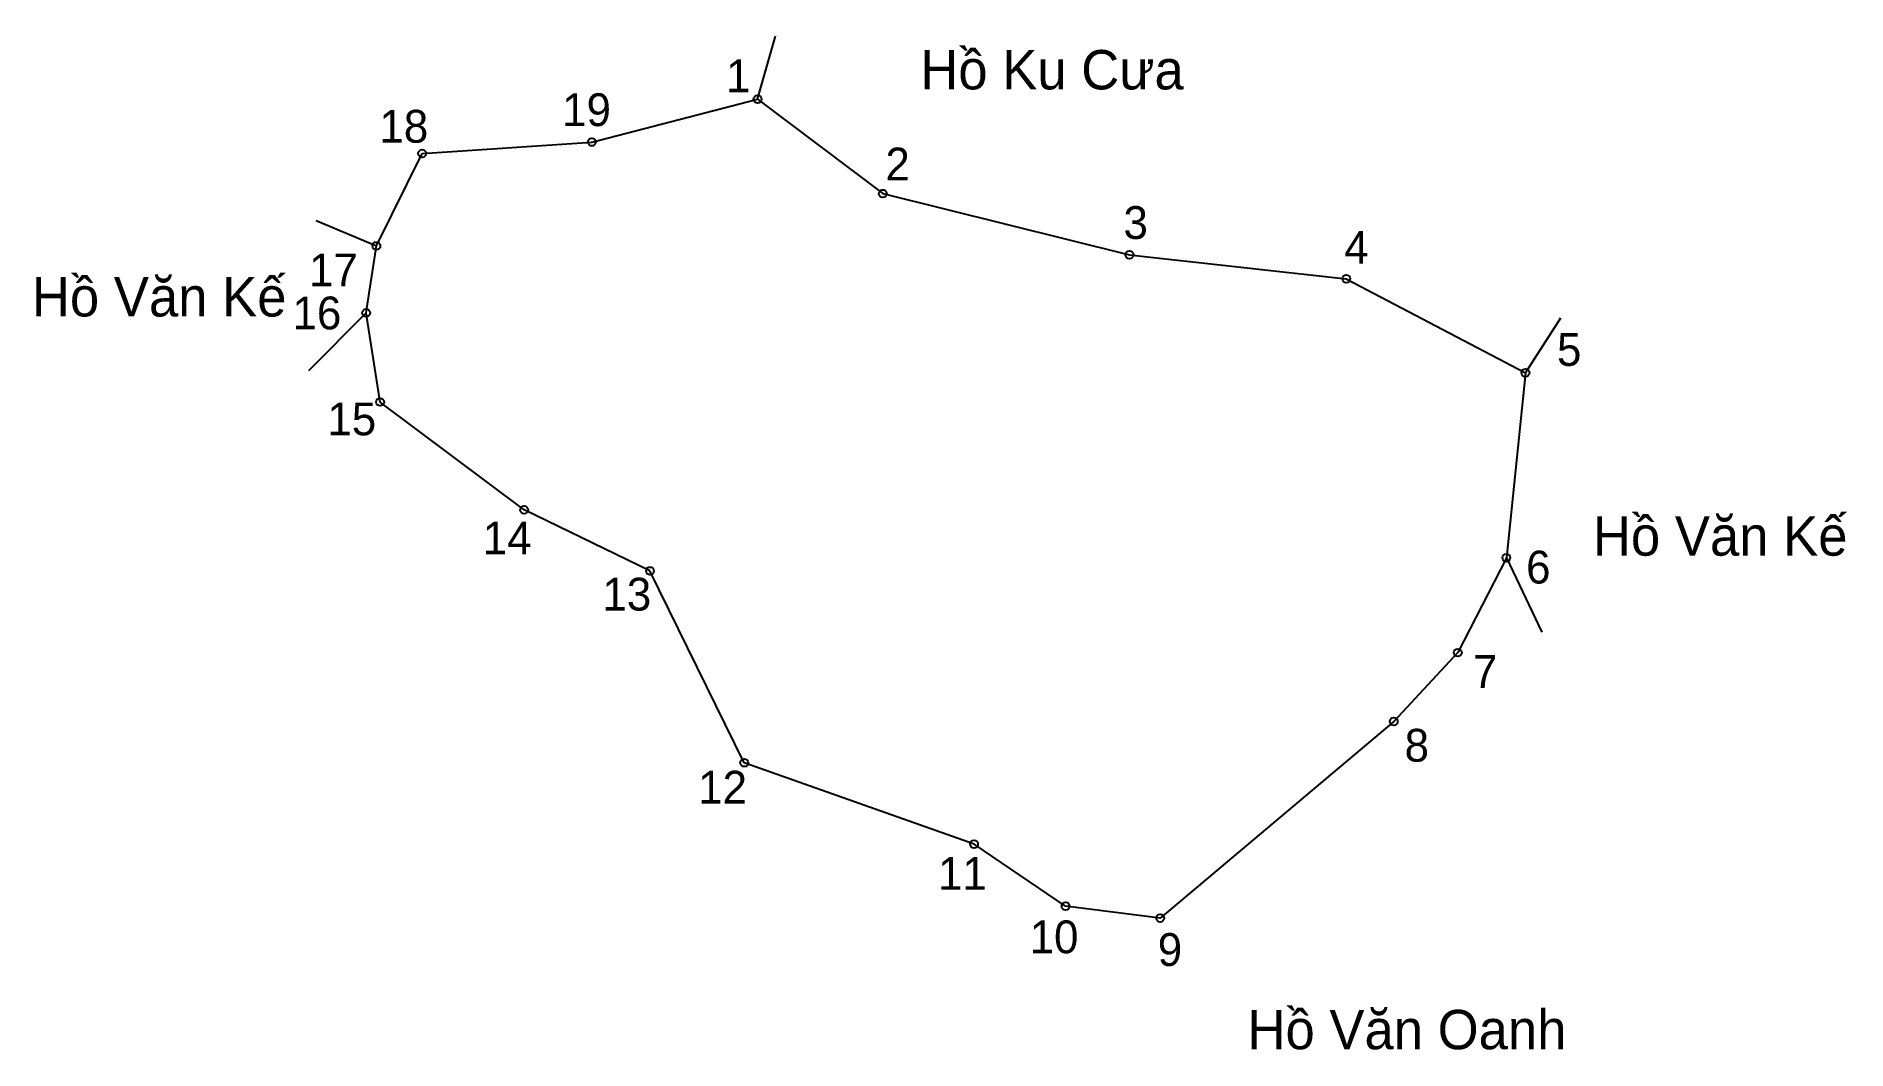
# Model space of a CAD drawing. Extents: x 546540 to 546833, y 1825880 to 1826044.
import ezdxf

# ---------------------------------------------------------------- set-up
doc = ezdxf.new("R2010")
doc.units = 0
for name, color, linetype in [('CanhThua', 7, 'Continuous'), ('MocDinhThua', 7, 'Continuous'), ('RauThua', 7, 'Continuous'), ('SoHieuDinhThua', 7, 'Continuous'), ('TenChuLanCan', 7, 'Continuous')]:
    doc.layers.add(name, color=color, linetype=linetype)

msp = doc.modelspace()

# ---------------------------------------------------------------- linework, layer by layer
at = {"layer": 'CanhThua'}
for p, q in [((546629.79, 1826027.17), (546656.56, 1826034.09)), ((546656.56, 1826034.09), (546676.8, 1826018.84)), ((546602.37, 1826025.32), (546629.79, 1826027.17)), ((546594.98, 1826010.38), (546602.37, 1826025.32)), ((546676.8, 1826018.84), (546716.64, 1826008.95)), ((546593.32, 1825999.56), (546594.98, 1826010.38)), ((546716.64, 1826008.95), (546751.68, 1826005.08)), ((546751.68, 1826005.08), (546780.62, 1825989.89)), ((546595.58, 1825985.16), (546593.32, 1825999.56)), ((546780.62, 1825989.89), (546777.54, 1825959.99)), ((546618.86, 1825967.73), (546595.58, 1825985.16)), ((546639.18, 1825957.86), (546618.86, 1825967.73)), ((546777.54, 1825959.99), (546769.69, 1825944.66)), ((546654.41, 1825926.87), (546639.18, 1825957.86)), ((546769.69, 1825944.66), (546759.34, 1825933.53)), ((546759.34, 1825933.53), (546721.61, 1825901.76)), ((546691.54, 1825913.71), (546654.41, 1825926.87)), ((546706.33, 1825903.69), (546691.54, 1825913.71)), ((546721.61, 1825901.76), (546706.33, 1825903.69))]:
    msp.add_line(p, q, dxfattribs=at)
at = {"layer": 'MocDinhThua'}
for centre in [(546656.56, 1826034.09), (546629.79, 1826027.17), (546602.37, 1826025.32), (546676.8, 1826018.84), (546594.98, 1826010.38), (546716.64, 1826008.95), (546751.68, 1826005.08), (546593.32, 1825999.56), (546780.62, 1825989.89), (546595.58, 1825985.16), (546618.86, 1825967.73), (546777.54, 1825959.99), (546639.18, 1825957.86), (546769.69, 1825944.66), (546759.34, 1825933.53), (546654.41, 1825926.87), (546691.54, 1825913.71), (546706.33, 1825903.69), (546721.61, 1825901.76)]:
    msp.add_circle(centre, 0.636, dxfattribs=at)
at = {"layer": 'RauThua'}
for p, q in [((546656.56, 1826034.09), (546659.46, 1826044.28)), ((546585.25, 1826014.49), (546594.98, 1826010.38)), ((546584.05, 1825990.28), (546593.32, 1825999.56)), ((546780.62, 1825989.89), (546786.36, 1825998.74)), ((546777.54, 1825959.99), (546783.29, 1825947.96))]:
    msp.add_line(p, q, dxfattribs=at)

# ---------------------------------------------------------------- texts
at = {"layer": 'SoHieuDinhThua'}
for s, p in [('1', (546651.48, 1826035.23)), ('19', (546624.99, 1826029.75)), ('18', (546595.47, 1826027.07)), ('2', (546677.22, 1826020.97)), ('3', (546715.68, 1826011.51)), ('4', (546751.35, 1826007.5)), ('17', (546584.09, 1826003.85)), ('16', (546581.43, 1825996.9)), ('5', (546785.72, 1825991)), ('15', (546587.06, 1825979.78)), ('14', (546612.17, 1825960.55)), ('6', (546780.73, 1825955.83)), ('13', (546631.5, 1825951.46)), ('7', (546772.14, 1825938.97)), ('8', (546761.1, 1825927.04)), ('12', (546646.97, 1825920.26)), ('11', (546685.72, 1825906.33)), ('10', (546700.52, 1825896.08)), ('9', (546721.22, 1825894.03))]:
    msp.add_text(s, height=5.3, dxfattribs=at).set_placement(p)
at = {"layer": 'TenChuLanCan'}
for s, height, p in [('Hồ Ku Cưa', 6.361, (546682.85, 1826035.68)), ('Hồ Văn Kế', 6.361, (546539.32, 1825998.98)), ('Hồ Văn Kế', 6.361, (546791.52, 1825960.33)), ('Hồ Văn Oanh', 6.3605, (546735.71, 1825880.57))]:
    msp.add_text(s, height=height, dxfattribs=at).set_placement(p)

doc.saveas('drawing.dxf')
